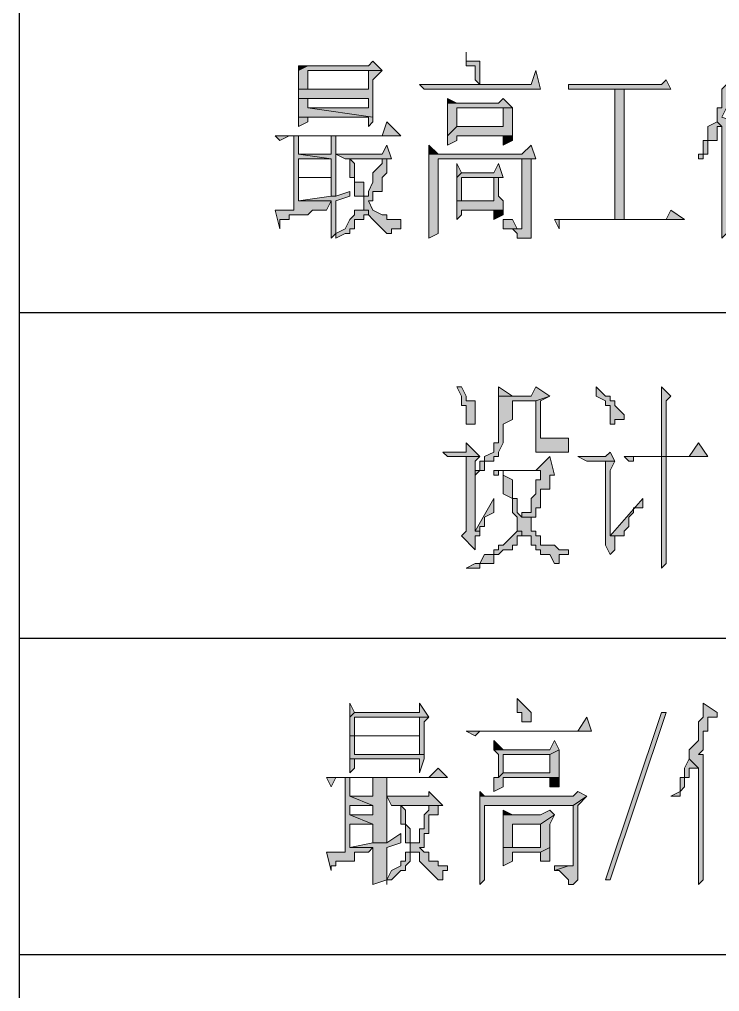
# Model space of a CAD drawing. Header units: millimetres. Extents: x 20 to 821, y 1 to 1134.
# Drawn here: x 557.64 to 584.73, y 1058.36 to 1095.98 of the extents above; entities that cross this region are included whole.
import ezdxf

# ---------------------------------------------------------------- set-up
doc = ezdxf.new("R2010")
doc.units = ezdxf.units.MM
doc.layers.add('1', color=7, linetype='Continuous')

msp = doc.modelspace()

# ---------------------------------------------------------------- hatches: boundary and pattern name
h = msp.add_hatch(color=0)
h.dxf.hatch_style = 2
h.paths.add_polyline_path([(574.92, 1094.721732), (574.92, 1094.181732), (575.28, 1094.181732), (575.28, 1093.641732), (575.46, 1093.461732), (575.46, 1094.361732), (575.28, 1094.361732), (574.92, 1094.361732)])
h = msp.add_hatch(color=0)
h.dxf.hatch_style = 2
h.paths.add_polyline_path([(571.32, 1094.361732), (571.14, 1094.181732), (568.8, 1094.181732), (568.44, 1094.001732), (568.44, 1093.281732), (568.8, 1093.281732), (568.8, 1094.001732), (571.14, 1094.001732), (571.68, 1094.001732)])
h = msp.add_hatch(color=0)
h.dxf.hatch_style = 2
h.paths.add_polyline_path([(568.44, 1094.181732), (568.44, 1094.001732), (568.8, 1094.181732)])
h = msp.add_hatch(color=0)
h.dxf.hatch_style = 2
h.paths.add_polyline_path([(571.68, 1094.001732), (571.14, 1094.001732), (571.14, 1093.281732), (568.44, 1093.281732), (568.44, 1092.921732), (571.14, 1092.921732), (571.14, 1092.561732), (568.8, 1092.561732), (571.32, 1092.201732), (571.32, 1093.641732)])
h = msp.add_hatch(color=0)
h.dxf.hatch_style = 2
h.paths.add_polyline_path([(577.62, 1094.001732), (577.44, 1093.461732), (573.12, 1093.461732), (573.3, 1093.281732), (577.8, 1093.281732)])
h = msp.add_hatch(color=0)
h.dxf.hatch_style = 2
h.paths.add_polyline_path([(585, 1094.361732), (585, 1093.461732), (584.82, 1093.281732), (584.82, 1092.561732), (584.64, 1092.561732), (584.64, 1092.021732), (584.82, 1091.841732), (584.82, 1087.881732), (584.82, 1087.701732), (584.82, 1087.521732), (585, 1087.701732), (585, 1091.841732), (585.36, 1092.021732), (584.82, 1092.201732), (585, 1092.561732), (585, 1092.921732), (585.36, 1093.281732), (585.36, 1093.641732), (585.54, 1094.001732), (585.54, 1094.181732)])
h = msp.add_hatch(color=0)
h.dxf.hatch_style = 2
h.paths.add_polyline_path([(582.66, 1093.641732), (582.48, 1093.461732), (578.88, 1093.461732), (578.88, 1093.281732), (582.84, 1093.281732)])
h = msp.add_hatch(color=0)
h.dxf.hatch_style = 2
h.paths.add_polyline_path([(580.68, 1088.241732), (581.04, 1088.241732), (581.04, 1093.281732), (580.68, 1093.281732)])
h = msp.add_hatch(color=0)
h.dxf.hatch_style = 2
h.paths.add_polyline_path([(568.44, 1092.921732), (568.44, 1092.201732), (571.14, 1092.201732), (571.14, 1091.841732), (571.32, 1092.021732), (571.32, 1092.201732), (568.8, 1092.561732), (568.8, 1092.921732), (571.14, 1092.921732)])
h = msp.add_hatch(color=0)
h.dxf.hatch_style = 2
h.paths.add_polyline_path([(574.2, 1092.921732), (574.2, 1092.741732), (574.56, 1092.741732)])
h = msp.add_hatch(color=0)
h.dxf.hatch_style = 2
h.paths.add_polyline_path([(576.36, 1092.921732), (576.18, 1092.741732), (574.2, 1092.741732), (574.2, 1092.561732), (574.2, 1091.481732), (574.56, 1091.841732), (574.56, 1092.561732), (576.36, 1092.561732), (576.72, 1092.561732)])
h = msp.add_hatch(color=0)
h.dxf.hatch_style = 2
h.paths.add_polyline_path([(576.72, 1092.561732), (576.36, 1092.561732), (576.36, 1091.841732), (574.56, 1091.841732), (574.2, 1091.481732), (574.2, 1091.121732), (574.56, 1091.301732), (574.56, 1091.481732), (576.36, 1091.481732), (576.72, 1091.481732), (576.72, 1091.841732)])
h = msp.add_hatch(color=0)
h.dxf.hatch_style = 2
h.paths.add_polyline_path([(568.44, 1092.201732), (568.44, 1091.841732), (568.8, 1092.021732), (568.8, 1092.201732), (571.14, 1092.201732)])
h = msp.add_hatch(color=0)
h.dxf.hatch_style = 2
h.paths.add_polyline_path([(571.86, 1092.021732), (571.68, 1091.481732), (567.54, 1091.481732), (567.72, 1091.301732), (568.08, 1091.481732), (572.4, 1091.481732)])
h = msp.add_hatch(color=0)
h.dxf.hatch_style = 2
h.paths.add_polyline_path([(584.64, 1092.021732), (584.28, 1091.841732), (584.28, 1091.301732), (584.1, 1091.301732), (584.1, 1090.761732), (583.92, 1090.761732), (583.92, 1090.581732), (584.1, 1090.581732), (584.1, 1090.761732), (584.28, 1090.761732), (584.28, 1091.301732), (584.64, 1091.301732), (584.64, 1091.841732), (584.82, 1091.841732)])
h = msp.add_hatch(color=0)
h.dxf.hatch_style = 2
h.paths.add_polyline_path([(568.44, 1091.481732), (568.26, 1091.481732), (568.26, 1088.601732), (567.54, 1088.601732), (567.72, 1087.881732), (567.72, 1088.241732), (568.08, 1088.241732), (568.08, 1088.421732), (568.26, 1088.421732), (568.8, 1088.421732), (568.98, 1088.601732), (569.16, 1088.601732), (569.52, 1088.601732), (569.7, 1088.961732), (568.44, 1088.961732), (568.44, 1089.861732), (569.7, 1089.861732), (568.44, 1089.861732), (568.44, 1090.581732), (569.7, 1090.581732), (568.44, 1090.761732)])
h = msp.add_hatch(color=0)
h.dxf.hatch_style = 2
h.paths.add_polyline_path([(569.88, 1091.481732), (569.7, 1091.481732), (569.7, 1090.761732), (568.44, 1090.761732), (569.7, 1090.581732), (569.7, 1089.861732), (568.44, 1089.861732), (569.7, 1089.861732), (569.7, 1089.141732), (569.88, 1089.141732)])
h = msp.add_hatch(color=0)
h.dxf.hatch_style = 2
h.paths.add_polyline_path([(576.72, 1091.481732), (576.36, 1091.481732), (576.36, 1091.121732), (576.72, 1091.301732)])
h = msp.add_hatch(color=0)
h.dxf.hatch_style = 2
h.paths.add_polyline_path([(571.86, 1091.121732), (571.68, 1090.761732), (569.88, 1090.761732), (570.24, 1090.581732), (572.04, 1090.581732)])
h = msp.add_hatch(color=0)
h.dxf.hatch_style = 2
h.paths.add_polyline_path([(573.48, 1091.121732), (573.48, 1090.761732), (573.84, 1090.761732)])
h = msp.add_hatch(color=0)
h.dxf.hatch_style = 2
h.paths.add_polyline_path([(577.44, 1091.121732), (577.08, 1090.761732), (573.48, 1090.761732), (573.48, 1090.581732), (573.48, 1087.521732), (573.84, 1087.701732), (573.84, 1090.581732), (577.08, 1090.581732), (577.62, 1090.581732)])
h = msp.add_hatch(color=0)
h.dxf.hatch_style = 2
h.paths.add_polyline_path([(570.42, 1090.581732), (570.42, 1089.861732), (570.6, 1089.861732), (570.6, 1089.141732), (570.96, 1089.141732), (571.14, 1089.141732), (570.96, 1089.141732), (570.96, 1089.681732), (570.6, 1089.681732), (570.6, 1090.401732), (570.42, 1090.581732), (571.68, 1090.581732)])
h = msp.add_hatch(color=0)
h.dxf.hatch_style = 2
h.paths.add_polyline_path([(572.04, 1090.581732), (570.42, 1090.581732), (571.68, 1090.581732), (571.68, 1090.401732), (571.32, 1090.041732), (571.32, 1089.681732), (571.14, 1089.321732), (571.14, 1089.141732), (570.96, 1089.141732), (570.96, 1088.601732), (570.6, 1088.601732), (571.14, 1088.601732), (571.14, 1088.421732), (571.32, 1088.241732), (571.68, 1087.881732), (571.86, 1087.701732), (572.04, 1087.701732), (572.04, 1087.881732), (572.4, 1087.881732), (572.4, 1088.241732), (571.86, 1088.241732), (571.86, 1088.421732), (571.68, 1088.421732), (571.32, 1088.601732), (571.14, 1088.961732), (571.32, 1088.961732), (571.32, 1089.141732), (571.32, 1089.321732), (571.68, 1089.321732), (571.68, 1089.861732), (571.86, 1090.041732), (571.86, 1090.581732)])
h = msp.add_hatch(color=0)
h.dxf.hatch_style = 2
h.paths.add_polyline_path([(574.56, 1090.401732), (574.56, 1089.861732), (574.74, 1090.041732)])
h = msp.add_hatch(color=0)
h.dxf.hatch_style = 2
h.paths.add_polyline_path([(576.18, 1090.401732), (576, 1090.041732), (574.74, 1090.041732), (574.56, 1089.861732), (574.56, 1088.961732), (574.74, 1088.961732), (574.74, 1089.861732), (576, 1089.861732), (576.36, 1089.861732)])
h = msp.add_hatch(color=0)
h.dxf.hatch_style = 2
h.paths.add_polyline_path([(577.62, 1090.581732), (577.08, 1090.581732), (577.08, 1088.241732), (577.08, 1087.881732), (576.36, 1087.881732), (576.72, 1087.881732), (576.9, 1087.701732), (576.9, 1087.521732), (577.08, 1087.521732), (577.44, 1087.521732), (577.44, 1087.701732), (577.44, 1090.581732)])
h = msp.add_hatch(color=0)
h.dxf.hatch_style = 2
h.paths.add_polyline_path([(576.36, 1089.861732), (576, 1089.861732), (576, 1088.961732), (574.56, 1088.961732), (574.56, 1088.601732), (574.56, 1088.241732), (574.74, 1088.421732), (574.74, 1088.601732), (576, 1088.601732), (576.36, 1088.601732), (576.36, 1088.961732), (576.18, 1089.141732), (576.18, 1089.861732)])
h = msp.add_hatch(color=0)
h.dxf.hatch_style = 2
h.paths.add_polyline_path([(570.42, 1089.321732), (569.88, 1089.141732), (569.7, 1089.141732), (568.44, 1088.961732), (569.7, 1088.961732), (569.7, 1087.521732), (569.88, 1087.701732), (569.88, 1088.961732), (570.42, 1089.141732)])
h = msp.add_hatch(color=0)
h.dxf.hatch_style = 2
h.paths.add_polyline_path([(570.6, 1088.601732), (570.6, 1088.421732), (570.42, 1088.241732), (570.24, 1087.881732), (569.88, 1087.701732), (569.88, 1087.521732), (570.24, 1087.701732), (570.42, 1087.701732), (570.42, 1087.881732), (570.6, 1087.881732), (570.6, 1088.241732), (570.96, 1088.241732), (570.96, 1088.421732), (571.14, 1088.421732), (571.14, 1088.601732)])
h = msp.add_hatch(color=0)
h.dxf.hatch_style = 2
h.paths.add_polyline_path([(576.36, 1088.601732), (576, 1088.601732), (576, 1088.241732), (576.36, 1088.421732)])
h = msp.add_hatch(color=0)
h.dxf.hatch_style = 2
h.paths.add_polyline_path([(582.84, 1088.601732), (582.66, 1088.241732), (578.34, 1088.241732), (578.52, 1087.881732), (578.52, 1088.241732), (578.88, 1088.241732), (583.38, 1088.241732)])
h = msp.add_hatch(color=0)
h.dxf.hatch_style = 2
h.paths.add_polyline_path([(576.36, 1088.241732), (576.36, 1087.881732), (577.08, 1087.881732), (576.9, 1087.881732), (576.72, 1088.241732)])
h = msp.add_hatch(color=0)
h.dxf.hatch_style = 2
h.paths.add_polyline_path([(574.74, 1081.761732), (574.56, 1081.761732), (574.74, 1081.401732), (574.74, 1081.041732), (574.92, 1081.041732), (574.92, 1080.321732), (575.28, 1080.321732), (575.28, 1081.221732), (574.92, 1081.221732), (574.92, 1081.401732)])
h = msp.add_hatch(color=0)
h.dxf.hatch_style = 2
h.paths.add_polyline_path([(577.62, 1081.761732), (577.44, 1081.401732), (576.18, 1081.401732), (576.18, 1081.221732), (576.18, 1079.601732), (576, 1079.601732), (576, 1079.241732), (575.64, 1079.061732), (575.64, 1078.881732), (575.46, 1078.881732), (575.46, 1078.521732), (575.28, 1078.521732), (575.28, 1078.341732), (575.46, 1078.521732), (575.64, 1078.521732), (575.64, 1078.881732), (576, 1078.881732), (576, 1079.061732), (576.18, 1079.061732), (576.18, 1079.241732), (576.36, 1079.601732), (576.36, 1080.321732), (576.72, 1080.501732), (576.72, 1081.221732), (577.62, 1081.221732), (578.16, 1081.401732)])
h = msp.add_hatch(color=0)
h.dxf.hatch_style = 2
h.paths.add_polyline_path([(576.18, 1081.761732), (576.18, 1081.401732), (576.72, 1081.401732)])
h = msp.add_hatch(color=0)
h.dxf.hatch_style = 2
h.paths.add_polyline_path([(579.96, 1081.761732), (579.96, 1081.401732), (580.32, 1081.221732), (580.32, 1081.041732), (580.5, 1081.041732), (580.5, 1080.321732), (580.68, 1080.321732), (580.68, 1080.501732), (581.04, 1080.501732), (581.04, 1080.681732), (580.68, 1081.041732), (580.68, 1081.221732), (580.5, 1081.221732), (580.5, 1081.401732), (580.32, 1081.401732)])
h = msp.add_hatch(color=0)
h.dxf.hatch_style = 2
h.paths.add_polyline_path([(582.48, 1081.761732), (582.48, 1079.061732), (582.66, 1079.061732), (582.66, 1081.221732), (582.84, 1081.401732)])
h = msp.add_hatch(color=0)
h.dxf.hatch_style = 2
h.paths.add_polyline_path([(578.16, 1081.401732), (577.62, 1081.221732), (577.62, 1079.241732), (577.8, 1079.241732), (578.88, 1079.241732), (578.88, 1079.601732), (578.88, 1079.781732), (578.16, 1079.781732), (577.8, 1079.781732), (577.8, 1079.961732), (577.8, 1081.221732)])
h = msp.add_hatch(color=0)
h.dxf.hatch_style = 2
h.paths.add_polyline_path([(578.52, 1079.781732), (578.16, 1079.781732), (578.88, 1079.781732)])
h = msp.add_hatch(color=0)
h.dxf.hatch_style = 2
h.paths.add_polyline_path([(574.92, 1079.601732), (574.92, 1079.241732), (574.02, 1079.241732), (574.2, 1079.061732), (575.46, 1079.061732)])
h = msp.add_hatch(color=0)
h.dxf.hatch_style = 2
h.paths.add_polyline_path([(583.92, 1079.601732), (583.56, 1079.061732), (581.04, 1079.061732), (581.22, 1078.881732), (581.4, 1078.881732), (581.4, 1079.061732), (584.28, 1079.061732)])
h = msp.add_hatch(color=0)
h.dxf.hatch_style = 2
h.paths.add_polyline_path([(575.46, 1079.061732), (574.92, 1079.061732), (574.92, 1076.181732), (574.74, 1076.001732), (575.28, 1075.461732), (575.28, 1076.001732), (575.46, 1076.001732), (575.46, 1076.181732), (575.28, 1076.181732), (575.28, 1078.881732)])
h = msp.add_hatch(color=0)
h.dxf.hatch_style = 2
h.paths.add_polyline_path([(578.16, 1079.061732), (577.62, 1078.521732), (576, 1078.521732), (577.8, 1078.521732), (577.8, 1078.161732), (577.62, 1078.161732), (577.62, 1077.621732), (577.44, 1077.441732), (577.44, 1076.901732), (577.08, 1076.901732), (577.08, 1076.721732), (577.44, 1076.721732), (577.62, 1076.721732), (577.62, 1076.901732), (577.62, 1077.081732), (577.8, 1077.081732), (577.8, 1077.801732), (578.16, 1077.801732), (578.16, 1078.341732), (578.34, 1078.341732)])
h = msp.add_hatch(color=0)
h.dxf.hatch_style = 2
h.paths.add_polyline_path([(580.5, 1079.241732), (580.32, 1079.061732), (579.24, 1079.061732), (579.6, 1078.881732), (580.68, 1078.881732)])
h = msp.add_hatch(color=0)
h.dxf.hatch_style = 2
h.paths.add_polyline_path([(582.66, 1079.061732), (582.48, 1079.061732), (582.48, 1076.181732), (582.48, 1074.741732), (582.66, 1074.921732)])
h = msp.add_hatch(color=0)
h.dxf.hatch_style = 2
h.paths.add_polyline_path([(580.68, 1078.881732), (580.32, 1078.881732), (580.32, 1076.181732), (580.32, 1075.641732), (580.5, 1075.281732), (580.68, 1075.461732), (580.68, 1076.001732), (581.04, 1076.001732), (580.5, 1076.001732), (580.5, 1078.521732)])
h = msp.add_hatch(color=0)
h.dxf.hatch_style = 2
h.paths.add_polyline_path([(576, 1078.521732), (576, 1078.341732), (576.18, 1078.341732), (576.18, 1078.521732), (576.36, 1078.521732), (577.8, 1078.521732)])
h = msp.add_hatch(color=0)
h.dxf.hatch_style = 2
h.paths.add_polyline_path([(576.36, 1078.521732), (576.36, 1077.621732), (576.72, 1077.441732), (576.72, 1076.901732), (576.9, 1076.721732), (576.9, 1076.181732), (577.08, 1076.181732), (577.08, 1076.001732), (577.44, 1076.001732), (577.44, 1075.641732), (577.62, 1075.641732), (577.62, 1075.461732), (577.8, 1075.461732), (577.8, 1075.281732), (578.16, 1075.281732), (578.34, 1074.921732), (578.52, 1074.921732), (578.52, 1075.281732), (578.88, 1075.281732), (578.88, 1075.461732), (578.52, 1075.461732), (578.34, 1075.641732), (577.8, 1075.641732), (577.8, 1076.001732), (577.62, 1076.001732), (577.62, 1076.181732), (577.44, 1076.181732), (577.44, 1076.361732), (577.44, 1076.721732), (577.08, 1076.721732), (576.9, 1076.901732), (576.9, 1077.441732), (576.72, 1077.441732), (576.72, 1078.161732), (576.36, 1078.341732)])
h = msp.add_hatch(color=0)
h.dxf.hatch_style = 2
h.paths.add_polyline_path([(576, 1077.441732), (575.28, 1076.181732), (575.46, 1076.181732), (575.46, 1076.361732), (575.64, 1076.361732), (575.64, 1076.721732), (576, 1076.901732)])
h = msp.add_hatch(color=0)
h.dxf.hatch_style = 2
h.paths.add_polyline_path([(581.76, 1077.441732), (580.5, 1076.001732), (581.04, 1076.001732), (581.04, 1076.181732), (581.22, 1076.361732), (581.22, 1076.721732), (581.4, 1076.901732), (581.4, 1077.081732), (581.76, 1077.081732)])
h = msp.add_hatch(color=0)
h.dxf.hatch_style = 2
h.paths.add_polyline_path([(576.9, 1076.181732), (576.72, 1076.001732), (576.36, 1075.641732), (576.18, 1075.641732), (576.18, 1075.461732), (576, 1075.461732), (576, 1075.281732), (575.64, 1075.281732), (575.46, 1074.921732), (575.28, 1074.921732), (574.92, 1074.741732), (575.46, 1074.741732), (575.46, 1074.921732), (576, 1074.921732), (576, 1075.281732), (576.18, 1075.281732), (576.36, 1075.461732), (576.72, 1075.461732), (576.72, 1075.641732), (576.9, 1075.641732), (576.9, 1076.001732), (577.08, 1076.001732), (577.08, 1076.181732)])
h = msp.add_hatch(color=0)
h.dxf.hatch_style = 2
h.paths.add_polyline_path([(576.9, 1069.701732), (576.9, 1069.161732), (577.08, 1069.161732), (577.08, 1068.801732), (577.44, 1068.801732), (577.44, 1069.161732), (577.08, 1069.521732)])
h = msp.add_hatch(color=0)
h.dxf.hatch_style = 2
h.paths.add_polyline_path([(570.42, 1069.521732), (570.42, 1068.981732), (570.6, 1069.161732)])
h = msp.add_hatch(color=0)
h.dxf.hatch_style = 2
h.paths.add_polyline_path([(573.12, 1069.521732), (573.12, 1069.161732), (570.6, 1069.161732), (570.42, 1068.981732), (570.42, 1068.261732), (570.6, 1068.261732), (570.6, 1068.981732), (573.12, 1068.981732), (573.48, 1068.981732)])
h = msp.add_hatch(color=0)
h.dxf.hatch_style = 2
h.paths.add_polyline_path([(580.5, 1062.681732), (580.32, 1062.681732), (582.48, 1069.161732), (582.66, 1069.161732)])
h = msp.add_hatch(color=0)
h.dxf.hatch_style = 2
h.paths.add_polyline_path([(584.1, 1069.521732), (584.1, 1068.981732), (583.92, 1068.801732), (583.92, 1068.081732), (583.56, 1067.721732), (583.56, 1067.361732), (583.92, 1067.001732), (583.92, 1062.681732), (583.92, 1062.501732), (584.1, 1062.681732), (584.1, 1067.541732), (583.92, 1067.541732), (584.1, 1067.721732), (584.1, 1068.441732), (584.28, 1068.441732), (584.28, 1068.981732), (584.64, 1068.981732), (584.64, 1069.161732)])
h = msp.add_hatch(color=0)
h.dxf.hatch_style = 2
h.paths.add_polyline_path([(573.48, 1068.981732), (573.12, 1068.981732), (573.12, 1068.261732), (570.42, 1068.261732), (573.12, 1068.261732), (573.12, 1067.541732), (570.6, 1067.541732), (573.3, 1067.541732), (573.3, 1067.721732), (573.3, 1068.801732)])
h = msp.add_hatch(color=0)
h.dxf.hatch_style = 2
h.paths.add_polyline_path([(579.6, 1068.981732), (579.24, 1068.441732), (574.92, 1068.441732), (575.28, 1068.261732), (575.46, 1068.441732), (579.78, 1068.441732)])
h = msp.add_hatch(color=0)
h.dxf.hatch_style = 2
h.paths.add_polyline_path([(570.42, 1068.261732), (570.42, 1067.361732), (573.12, 1067.361732), (573.12, 1066.821732), (573.3, 1067.361732), (573.3, 1067.541732), (570.6, 1067.541732), (570.6, 1068.261732), (573.12, 1068.261732)])
h = msp.add_hatch(color=0)
h.dxf.hatch_style = 2
h.paths.add_polyline_path([(576, 1068.081732), (576, 1067.721732), (576.36, 1067.721732)])
h = msp.add_hatch(color=0)
h.dxf.hatch_style = 2
h.paths.add_polyline_path([(578.34, 1068.081732), (578.16, 1067.721732), (576, 1067.721732), (576.18, 1067.541732), (576.18, 1066.641732), (576.36, 1066.821732), (576.36, 1067.541732), (578.16, 1067.541732), (578.52, 1067.721732)])
h = msp.add_hatch(color=0)
h.dxf.hatch_style = 2
h.paths.add_polyline_path([(578.52, 1067.721732), (578.16, 1067.541732), (578.16, 1066.821732), (576.36, 1066.821732), (576.18, 1066.641732), (576, 1066.641732), (576, 1066.281732), (576, 1066.101732), (576.36, 1066.281732), (576.36, 1066.641732), (578.16, 1066.641732), (578.52, 1066.641732), (578.52, 1066.821732)])
h = msp.add_hatch(color=0)
h.dxf.hatch_style = 2
h.paths.add_polyline_path([(570.42, 1067.361732), (570.42, 1066.821732), (570.6, 1067.001732), (570.6, 1067.361732), (573.12, 1067.361732)])
h = msp.add_hatch(color=0)
h.dxf.hatch_style = 2
h.paths.add_polyline_path([(583.56, 1067.361732), (583.38, 1067.001732), (583.38, 1066.641732), (583.2, 1066.641732), (583.2, 1066.101732), (582.84, 1065.921732), (583.2, 1065.921732), (583.2, 1066.101732), (583.38, 1066.281732), (583.38, 1066.641732), (583.56, 1066.641732), (583.56, 1067.001732), (583.92, 1067.001732)])
h = msp.add_hatch(color=0)
h.dxf.hatch_style = 2
h.paths.add_polyline_path([(573.84, 1067.001732), (573.48, 1066.641732), (569.52, 1066.641732), (569.7, 1066.281732), (569.88, 1066.641732), (574.2, 1066.641732)])
h = msp.add_hatch(color=0)
h.dxf.hatch_style = 2
h.paths.add_polyline_path([(570.42, 1066.641732), (570.24, 1066.641732), (570.24, 1063.941732), (570.24, 1063.761732), (569.88, 1063.761732), (569.52, 1063.761732), (569.7, 1063.041732), (569.7, 1063.221732), (569.88, 1063.221732), (569.88, 1063.401732), (570.24, 1063.401732), (570.6, 1063.401732), (570.6, 1063.761732), (571.14, 1063.761732), (571.32, 1063.941732), (570.42, 1063.941732), (570.42, 1064.841732), (571.32, 1064.841732), (570.42, 1065.201732), (570.42, 1065.561732), (571.32, 1065.561732), (570.42, 1065.921732)])
h = msp.add_hatch(color=0)
h.dxf.hatch_style = 2
h.paths.add_polyline_path([(571.86, 1066.641732), (571.32, 1066.641732), (571.32, 1065.921732), (570.42, 1065.921732), (571.32, 1065.561732), (571.32, 1065.201732), (570.42, 1065.201732), (571.32, 1064.841732), (571.32, 1064.121732), (571.86, 1064.121732)])
h = msp.add_hatch(color=0)
h.dxf.hatch_style = 2
h.paths.add_polyline_path([(578.52, 1066.641732), (578.16, 1066.641732), (578.16, 1066.281732), (578.52, 1066.281732)])
h = msp.add_hatch(color=0)
h.dxf.hatch_style = 2
h.paths.add_polyline_path([(573.48, 1066.101732), (573.48, 1065.921732), (571.86, 1065.921732), (572.04, 1065.561732), (574.02, 1065.561732)])
h = msp.add_hatch(color=0)
h.dxf.hatch_style = 2
h.paths.add_polyline_path([(575.46, 1066.101732), (575.46, 1065.921732), (575.64, 1065.921732)])
h = msp.add_hatch(color=0)
h.dxf.hatch_style = 2
h.paths.add_polyline_path([(579.24, 1066.101732), (579.06, 1065.921732), (575.46, 1065.921732), (575.46, 1065.561732), (575.46, 1062.501732), (575.64, 1062.681732), (575.64, 1065.561732), (579.06, 1065.561732), (579.6, 1065.921732)])
h = msp.add_hatch(color=0)
h.dxf.hatch_style = 2
h.paths.add_polyline_path([(579.6, 1065.921732), (579.06, 1065.561732), (579.06, 1063.221732), (578.88, 1063.221732), (578.34, 1063.041732), (578.52, 1063.041732), (578.88, 1062.681732), (578.88, 1062.501732), (579.06, 1062.501732), (579.24, 1062.681732), (579.24, 1065.561732)])
h = msp.add_hatch(color=0)
h.dxf.hatch_style = 2
h.paths.add_polyline_path([(572.4, 1065.561732), (572.4, 1064.841732), (572.58, 1064.841732), (572.58, 1064.121732), (572.76, 1064.121732), (573.12, 1064.121732), (572.76, 1064.121732), (572.76, 1064.661732), (572.58, 1064.841732), (572.58, 1065.381732), (572.4, 1065.561732), (573.48, 1065.561732)])
h = msp.add_hatch(color=0)
h.dxf.hatch_style = 2
h.paths.add_polyline_path([(574.02, 1065.561732), (572.4, 1065.561732), (573.48, 1065.561732), (573.48, 1065.381732), (573.3, 1065.201732), (573.3, 1064.661732), (573.12, 1064.661732), (573.12, 1064.121732), (572.76, 1064.121732), (572.76, 1063.761732), (572.58, 1063.761732), (573.12, 1063.761732), (573.12, 1063.401732), (573.3, 1063.221732), (573.48, 1063.041732), (573.84, 1062.681732), (574.02, 1062.681732), (574.02, 1063.041732), (574.2, 1063.041732), (574.2, 1063.221732), (573.84, 1063.221732), (573.84, 1063.401732), (573.48, 1063.401732), (573.48, 1063.761732), (573.3, 1063.761732), (573.12, 1063.941732), (573.3, 1063.941732), (573.3, 1064.121732), (573.3, 1064.481732), (573.48, 1064.481732), (573.48, 1065.201732), (573.84, 1065.201732), (573.84, 1065.561732)])
h = msp.add_hatch(color=0)
h.dxf.hatch_style = 2
h.paths.add_polyline_path([(576.36, 1065.381732), (576.36, 1065.201732), (576.72, 1065.201732)])
h = msp.add_hatch(color=0)
h.dxf.hatch_style = 2
h.paths.add_polyline_path([(578.16, 1065.381732), (577.8, 1065.201732), (576.36, 1065.201732), (576.36, 1064.841732), (576.36, 1063.941732), (576.72, 1063.941732), (576.72, 1064.841732), (577.8, 1064.841732), (578.34, 1065.201732)])
h = msp.add_hatch(color=0)
h.dxf.hatch_style = 2
h.paths.add_polyline_path([(578.34, 1065.201732), (577.8, 1064.841732), (577.8, 1063.941732), (576.72, 1063.941732), (576.36, 1063.941732), (576.36, 1063.761732), (576.36, 1063.221732), (576.72, 1063.401732), (576.72, 1063.761732), (577.8, 1063.761732), (578.16, 1063.941732), (578.16, 1064.841732)])
h = msp.add_hatch(color=0)
h.dxf.hatch_style = 2
h.paths.add_polyline_path([(572.4, 1064.481732), (571.86, 1064.121732), (571.32, 1064.121732), (570.42, 1063.941732), (571.32, 1063.941732), (571.32, 1062.501732), (571.86, 1062.681732), (571.86, 1063.941732), (572.4, 1064.121732)])
h = msp.add_hatch(color=0)
h.dxf.hatch_style = 2
h.paths.add_polyline_path([(578.16, 1063.941732), (577.8, 1063.761732), (577.8, 1063.401732), (578.16, 1063.401732)])
h = msp.add_hatch(color=0)
h.dxf.hatch_style = 2
h.paths.add_polyline_path([(572.58, 1063.761732), (572.58, 1063.401732), (572.4, 1063.401732), (572.4, 1063.221732), (572.04, 1063.041732), (571.86, 1062.681732), (571.86, 1062.501732), (571.86, 1062.681732), (572.04, 1062.681732), (572.4, 1063.041732), (572.58, 1063.041732), (572.58, 1063.221732), (572.76, 1063.401732), (572.76, 1063.761732), (573.12, 1063.761732)])
h = msp.add_hatch(color=0)
h.dxf.hatch_style = 2
h.paths.add_polyline_path([(578.34, 1063.221732), (578.34, 1063.041732), (578.88, 1063.221732)])

# ---------------------------------------------------------------- linework, layer by layer
at = {"layer": '1', "color": 0, "lineweight": 25}
for points in [[(557.64, 0.501732), (557.64, 1133.601732)], [(557.64, 1084.641732), (821.16, 1084.641732)], [(557.64, 1072.041732), (821.16, 1072.041732)], [(557.64, 1059.801732), (821.16, 1059.801732)], [(557.64, 1059.801732), (774.72, 1059.801732)]]:
    msp.add_lwpolyline(points, dxfattribs=at)
at = {"layer": '1', "color": 0, "lineweight": 5}
for points in [[(574.92, 1094.721732), (574.92, 1094.181732), (575.28, 1094.181732), (575.28, 1093.641732), (575.46, 1093.461732), (575.46, 1094.361732), (575.28, 1094.361732), (574.92, 1094.361732), (574.92, 1094.721732)], [(571.32, 1094.361732), (571.14, 1094.181732), (568.8, 1094.181732), (568.44, 1094.001732), (568.44, 1093.281732), (568.8, 1093.281732), (568.8, 1094.001732), (571.14, 1094.001732), (571.68, 1094.001732), (571.32, 1094.361732)], [(568.44, 1094.181732), (568.44, 1094.001732), (568.8, 1094.181732), (568.44, 1094.181732)], [(571.68, 1094.001732), (571.14, 1094.001732), (571.14, 1093.281732), (568.44, 1093.281732), (568.44, 1092.921732), (571.14, 1092.921732), (571.14, 1092.561732), (568.8, 1092.561732), (571.32, 1092.201732), (571.32, 1093.641732), (571.68, 1094.001732)], [(577.62, 1094.001732), (577.44, 1093.461732), (573.12, 1093.461732), (573.3, 1093.281732), (577.8, 1093.281732), (577.62, 1094.001732)], [(585, 1094.361732), (585, 1093.461732), (584.82, 1093.281732), (584.82, 1092.561732), (584.64, 1092.561732), (584.64, 1092.021732), (584.82, 1091.841732), (584.82, 1087.881732), (584.82, 1087.701732), (584.82, 1087.521732), (585, 1087.701732), (585, 1091.841732), (585.36, 1092.021732), (584.82, 1092.201732), (585, 1092.561732), (585, 1092.921732), (585.36, 1093.281732), (585.36, 1093.641732), (585.54, 1094.001732), (585.54, 1094.181732), (585, 1094.361732)], [(582.66, 1093.641732), (582.48, 1093.461732), (578.88, 1093.461732), (578.88, 1093.281732), (582.84, 1093.281732), (582.66, 1093.641732)], [(580.68, 1088.241732), (581.04, 1088.241732), (581.04, 1093.281732), (580.68, 1093.281732), (580.68, 1088.241732)], [(568.44, 1092.921732), (568.44, 1092.201732), (571.14, 1092.201732), (571.14, 1091.841732), (571.32, 1092.021732), (571.32, 1092.201732), (568.8, 1092.561732), (568.8, 1092.921732), (571.14, 1092.921732), (568.44, 1092.921732)], [(574.2, 1092.921732), (574.2, 1092.741732), (574.56, 1092.741732), (574.2, 1092.921732)], [(576.36, 1092.921732), (576.18, 1092.741732), (574.2, 1092.741732), (574.2, 1092.561732), (574.2, 1091.481732), (574.56, 1091.841732), (574.56, 1092.561732), (576.36, 1092.561732), (576.72, 1092.561732), (576.36, 1092.921732)], [(576.72, 1092.561732), (576.36, 1092.561732), (576.36, 1091.841732), (574.56, 1091.841732), (574.2, 1091.481732), (574.2, 1091.121732), (574.56, 1091.301732), (574.56, 1091.481732), (576.36, 1091.481732), (576.72, 1091.481732), (576.72, 1091.841732), (576.72, 1092.561732)], [(568.44, 1092.201732), (568.44, 1091.841732), (568.8, 1092.021732), (568.8, 1092.201732), (571.14, 1092.201732), (568.44, 1092.201732)], [(571.86, 1092.021732), (571.68, 1091.481732), (567.54, 1091.481732), (567.72, 1091.301732), (568.08, 1091.481732), (572.4, 1091.481732), (571.86, 1092.021732)], [(584.64, 1092.021732), (584.28, 1091.841732), (584.28, 1091.301732), (584.1, 1091.301732), (584.1, 1090.761732), (583.92, 1090.761732), (583.92, 1090.581732), (584.1, 1090.581732), (584.1, 1090.761732), (584.28, 1090.761732), (584.28, 1091.301732), (584.64, 1091.301732), (584.64, 1091.841732), (584.82, 1091.841732), (584.64, 1092.021732)], [(568.44, 1091.481732), (568.26, 1091.481732), (568.26, 1088.601732), (567.54, 1088.601732), (567.72, 1087.881732), (567.72, 1088.241732), (568.08, 1088.241732), (568.08, 1088.421732), (568.26, 1088.421732), (568.8, 1088.421732), (568.98, 1088.601732), (569.16, 1088.601732), (569.16, 1088.601732), (569.52, 1088.601732), (569.7, 1088.961732), (568.44, 1088.961732), (568.44, 1089.861732), (569.7, 1089.861732), (568.44, 1089.861732), (568.44, 1090.581732), (569.7, 1090.581732), (568.44, 1090.761732), (568.44, 1091.481732)], [(569.88, 1091.481732), (569.7, 1091.481732), (569.7, 1090.761732), (568.44, 1090.761732), (569.7, 1090.581732), (569.7, 1089.861732), (568.44, 1089.861732), (569.7, 1089.861732), (569.7, 1089.141732), (569.88, 1089.141732), (569.88, 1091.481732)], [(576.72, 1091.481732), (576.36, 1091.481732), (576.36, 1091.121732), (576.72, 1091.301732), (576.72, 1091.481732)], [(571.86, 1091.121732), (571.68, 1090.761732), (569.88, 1090.761732), (570.24, 1090.581732), (572.04, 1090.581732), (571.86, 1091.121732)], [(573.48, 1091.121732), (573.48, 1090.761732), (573.84, 1090.761732), (573.48, 1091.121732)], [(577.44, 1091.121732), (577.08, 1090.761732), (573.48, 1090.761732), (573.48, 1090.581732), (573.48, 1087.521732), (573.84, 1087.701732), (573.84, 1090.581732), (577.08, 1090.581732), (577.62, 1090.581732), (577.44, 1091.121732)], [(570.42, 1090.581732), (570.42, 1089.861732), (570.6, 1089.861732), (570.6, 1089.141732), (570.96, 1089.141732), (571.14, 1089.141732), (570.96, 1089.141732), (570.96, 1089.681732), (570.6, 1089.681732), (570.6, 1090.401732), (570.42, 1090.581732), (571.68, 1090.581732), (570.42, 1090.581732)], [(572.04, 1090.581732), (570.42, 1090.581732), (571.68, 1090.581732), (571.68, 1090.401732), (571.32, 1090.041732), (571.32, 1089.681732), (571.14, 1089.321732), (571.14, 1089.141732), (570.96, 1089.141732), (570.96, 1088.601732), (570.6, 1088.601732), (571.14, 1088.601732), (571.14, 1088.421732), (571.32, 1088.241732), (571.68, 1087.881732), (571.68, 1087.881732), (571.86, 1087.701732), (572.04, 1087.701732), (572.04, 1087.881732), (572.4, 1087.881732), (572.4, 1088.241732), (571.86, 1088.241732), (571.86, 1088.421732), (571.68, 1088.421732), (571.32, 1088.601732), (571.14, 1088.961732), (571.32, 1088.961732), (571.32, 1089.141732), (571.32, 1089.321732), (571.68, 1089.321732), (571.68, 1089.861732), (571.86, 1090.041732), (571.86, 1090.581732), (572.04, 1090.581732)], [(574.56, 1090.401732), (574.56, 1089.861732), (574.74, 1090.041732), (574.56, 1090.401732)], [(576.18, 1090.401732), (576, 1090.041732), (574.74, 1090.041732), (574.56, 1089.861732), (574.56, 1088.961732), (574.74, 1088.961732), (574.74, 1089.861732), (576, 1089.861732), (576.36, 1089.861732), (576.18, 1090.401732)], [(577.62, 1090.581732), (577.08, 1090.581732), (577.08, 1088.241732), (577.08, 1087.881732), (576.36, 1087.881732), (576.72, 1087.881732), (576.9, 1087.701732), (576.9, 1087.521732), (577.08, 1087.521732), (577.44, 1087.521732), (577.44, 1087.701732), (577.44, 1090.581732), (577.62, 1090.581732)], [(576.36, 1089.861732), (576, 1089.861732), (576, 1088.961732), (574.56, 1088.961732), (574.56, 1088.601732), (574.56, 1088.241732), (574.74, 1088.421732), (574.74, 1088.601732), (576, 1088.601732), (576.36, 1088.601732), (576.36, 1088.961732), (576.18, 1089.141732), (576.18, 1089.861732), (576.36, 1089.861732)], [(570.42, 1089.321732), (569.88, 1089.141732), (569.7, 1089.141732), (568.44, 1088.961732), (569.7, 1088.961732), (569.7, 1087.521732), (569.88, 1087.701732), (569.88, 1088.961732), (570.42, 1089.141732), (570.42, 1089.321732)], [(570.6, 1088.601732), (570.6, 1088.421732), (570.42, 1088.241732), (570.24, 1087.881732), (569.88, 1087.701732), (569.88, 1087.521732), (570.24, 1087.701732), (570.42, 1087.701732), (570.42, 1087.881732), (570.6, 1087.881732), (570.6, 1088.241732), (570.96, 1088.241732), (570.96, 1088.421732), (571.14, 1088.421732), (571.14, 1088.601732), (570.6, 1088.601732)], [(576.36, 1088.601732), (576, 1088.601732), (576, 1088.241732), (576.36, 1088.421732), (576.36, 1088.601732)], [(582.84, 1088.601732), (582.66, 1088.241732), (578.34, 1088.241732), (578.52, 1087.881732), (578.52, 1088.241732), (578.88, 1088.241732), (583.38, 1088.241732), (582.84, 1088.601732)], [(576.36, 1088.241732), (576.36, 1087.881732), (577.08, 1087.881732), (576.9, 1087.881732), (576.72, 1088.241732), (576.36, 1088.241732)], [(574.74, 1081.761732), (574.56, 1081.761732), (574.74, 1081.401732), (574.74, 1081.041732), (574.92, 1081.041732), (574.92, 1080.321732), (575.28, 1080.321732), (575.28, 1081.221732), (574.92, 1081.221732), (574.92, 1081.401732), (574.74, 1081.761732)], [(577.62, 1081.761732), (577.44, 1081.401732), (576.18, 1081.401732), (576.18, 1081.221732), (576.18, 1079.601732), (576, 1079.601732), (576, 1079.241732), (575.64, 1079.061732), (575.64, 1078.881732), (575.46, 1078.881732), (575.46, 1078.521732), (575.28, 1078.521732), (575.28, 1078.341732), (575.46, 1078.521732), (575.64, 1078.521732), (575.64, 1078.881732), (576, 1078.881732), (576, 1079.061732), (576.18, 1079.061732), (576.18, 1079.241732), (576.36, 1079.601732), (576.36, 1080.321732), (576.72, 1080.501732), (576.72, 1081.221732), (577.62, 1081.221732), (578.16, 1081.401732), (577.62, 1081.761732)], [(576.18, 1081.761732), (576.18, 1081.401732), (576.72, 1081.401732), (576.18, 1081.761732)], [(579.96, 1081.761732), (579.96, 1081.401732), (580.32, 1081.221732), (580.32, 1081.041732), (580.5, 1081.041732), (580.5, 1080.321732), (580.68, 1080.321732), (580.68, 1080.501732), (581.04, 1080.501732), (581.04, 1080.681732), (580.68, 1081.041732), (580.68, 1081.221732), (580.5, 1081.221732), (580.5, 1081.401732), (580.32, 1081.401732), (580.32, 1081.401732), (579.96, 1081.761732)], [(582.48, 1081.761732), (582.48, 1079.061732), (582.66, 1079.061732), (582.66, 1081.221732), (582.84, 1081.401732), (582.48, 1081.761732)], [(578.16, 1081.401732), (577.62, 1081.221732), (577.62, 1079.241732), (577.8, 1079.241732), (578.88, 1079.241732), (578.88, 1079.601732), (578.88, 1079.781732), (578.16, 1079.781732), (577.8, 1079.781732), (577.8, 1079.961732), (577.8, 1081.221732), (578.16, 1081.401732)], [(578.52, 1079.781732), (578.16, 1079.781732), (578.88, 1079.781732), (578.52, 1079.781732)], [(574.92, 1079.601732), (574.92, 1079.241732), (574.02, 1079.241732), (574.2, 1079.061732), (575.46, 1079.061732), (574.92, 1079.601732)], [(583.92, 1079.601732), (583.56, 1079.061732), (581.04, 1079.061732), (581.22, 1078.881732), (581.4, 1078.881732), (581.4, 1079.061732), (584.28, 1079.061732), (583.92, 1079.601732)], [(575.46, 1079.061732), (574.92, 1079.061732), (574.92, 1076.181732), (574.74, 1076.001732), (575.28, 1075.461732), (575.28, 1076.001732), (575.46, 1076.001732), (575.46, 1076.181732), (575.28, 1076.181732), (575.28, 1078.881732), (575.46, 1079.061732)], [(578.16, 1079.061732), (577.62, 1078.521732), (576, 1078.521732), (577.8, 1078.521732), (577.8, 1078.161732), (577.62, 1078.161732), (577.62, 1077.621732), (577.44, 1077.441732), (577.44, 1076.901732), (577.08, 1076.901732), (577.08, 1076.721732), (577.44, 1076.721732), (577.62, 1076.721732), (577.62, 1076.901732), (577.62, 1077.081732), (577.8, 1077.081732), (577.8, 1077.801732), (578.16, 1077.801732), (578.16, 1078.341732), (578.34, 1078.341732), (578.16, 1079.061732)], [(580.5, 1079.241732), (580.32, 1079.061732), (579.24, 1079.061732), (579.6, 1078.881732), (580.68, 1078.881732), (580.5, 1079.241732)], [(582.66, 1079.061732), (582.48, 1079.061732), (582.48, 1076.181732), (582.48, 1074.741732), (582.66, 1074.921732), (582.66, 1079.061732)], [(580.68, 1078.881732), (580.32, 1078.881732), (580.32, 1076.181732), (580.32, 1075.641732), (580.5, 1075.281732), (580.68, 1075.461732), (580.68, 1076.001732), (581.04, 1076.001732), (580.5, 1076.001732), (580.5, 1078.521732), (580.68, 1078.881732)], [(576, 1078.521732), (576, 1078.341732), (576.18, 1078.341732), (576.18, 1078.521732), (576.36, 1078.521732), (577.8, 1078.521732), (576, 1078.521732)], [(576.36, 1078.521732), (576.36, 1077.621732), (576.72, 1077.441732), (576.72, 1076.901732), (576.9, 1076.721732), (576.9, 1076.181732), (577.08, 1076.181732), (577.08, 1076.001732), (577.44, 1076.001732), (577.44, 1075.641732), (577.62, 1075.641732), (577.62, 1075.461732), (577.8, 1075.461732), (577.8, 1075.281732), (578.16, 1075.281732), (578.34, 1074.921732), (578.52, 1074.921732), (578.52, 1075.281732), (578.88, 1075.281732), (578.88, 1075.461732), (578.52, 1075.461732), (578.34, 1075.641732), (577.8, 1075.641732), (577.8, 1076.001732), (577.62, 1076.001732), (577.62, 1076.181732), (577.44, 1076.181732), (577.44, 1076.361732), (577.44, 1076.721732), (577.08, 1076.721732), (576.9, 1076.901732), (576.9, 1077.441732), (576.72, 1077.441732), (576.72, 1078.161732), (576.36, 1078.341732), (576.36, 1078.521732)], [(576, 1077.441732), (575.28, 1076.181732), (575.46, 1076.181732), (575.46, 1076.361732), (575.64, 1076.361732), (575.64, 1076.721732), (576, 1076.901732), (576, 1077.441732)], [(581.76, 1077.441732), (580.5, 1076.001732), (581.04, 1076.001732), (581.04, 1076.181732), (581.22, 1076.361732), (581.22, 1076.721732), (581.4, 1076.901732), (581.4, 1077.081732), (581.76, 1077.081732), (581.76, 1077.441732)], [(576.9, 1076.181732), (576.72, 1076.001732), (576.36, 1075.641732), (576.18, 1075.641732), (576.18, 1075.461732), (576, 1075.461732), (576, 1075.281732), (575.64, 1075.281732), (575.46, 1074.921732), (575.28, 1074.921732), (574.92, 1074.741732), (575.46, 1074.741732), (575.46, 1074.921732), (576, 1074.921732), (576, 1075.281732), (576.18, 1075.281732), (576.36, 1075.461732), (576.72, 1075.461732), (576.72, 1075.641732), (576.9, 1075.641732), (576.9, 1076.001732), (577.08, 1076.001732), (577.08, 1076.181732), (576.9, 1076.181732)], [(576.9, 1069.701732), (576.9, 1069.161732), (577.08, 1069.161732), (577.08, 1068.801732), (577.44, 1068.801732), (577.44, 1069.161732), (577.08, 1069.521732), (576.9, 1069.701732)], [(570.42, 1069.521732), (570.42, 1068.981732), (570.6, 1069.161732), (570.42, 1069.521732)], [(573.12, 1069.521732), (573.12, 1069.161732), (570.6, 1069.161732), (570.42, 1068.981732), (570.42, 1068.261732), (570.6, 1068.261732), (570.6, 1068.981732), (573.12, 1068.981732), (573.48, 1068.981732), (573.12, 1069.521732)], [(580.5, 1062.681732), (580.32, 1062.681732), (582.48, 1069.161732), (582.66, 1069.161732), (580.5, 1062.681732)], [(584.1, 1069.521732), (584.1, 1068.981732), (583.92, 1068.801732), (583.92, 1068.081732), (583.56, 1067.721732), (583.56, 1067.361732), (583.92, 1067.001732), (583.92, 1062.681732), (583.92, 1062.501732), (584.1, 1062.681732), (584.1, 1067.541732), (583.92, 1067.541732), (584.1, 1067.721732), (584.1, 1068.441732), (584.28, 1068.441732), (584.28, 1068.981732), (584.64, 1068.981732), (584.64, 1069.161732), (584.1, 1069.521732)], [(573.48, 1068.981732), (573.12, 1068.981732), (573.12, 1068.261732), (570.42, 1068.261732), (573.12, 1068.261732), (573.12, 1067.541732), (570.6, 1067.541732), (573.3, 1067.541732), (573.3, 1067.721732), (573.3, 1068.801732), (573.48, 1068.981732)], [(579.6, 1068.981732), (579.24, 1068.441732), (574.92, 1068.441732), (575.28, 1068.261732), (575.46, 1068.441732), (579.78, 1068.441732), (579.6, 1068.981732)], [(570.42, 1068.261732), (570.42, 1067.361732), (573.12, 1067.361732), (573.12, 1066.821732), (573.3, 1067.361732), (573.3, 1067.541732), (570.6, 1067.541732), (570.6, 1068.261732), (573.12, 1068.261732), (570.42, 1068.261732)], [(576, 1068.081732), (576, 1067.721732), (576.36, 1067.721732), (576, 1068.081732)], [(578.34, 1068.081732), (578.16, 1067.721732), (576, 1067.721732), (576.18, 1067.541732), (576.18, 1066.641732), (576.36, 1066.821732), (576.36, 1067.541732), (578.16, 1067.541732), (578.52, 1067.721732), (578.34, 1068.081732)], [(578.52, 1067.721732), (578.16, 1067.541732), (578.16, 1066.821732), (576.36, 1066.821732), (576.18, 1066.641732), (576, 1066.641732), (576, 1066.281732), (576, 1066.101732), (576.36, 1066.281732), (576.36, 1066.641732), (578.16, 1066.641732), (578.52, 1066.641732), (578.52, 1066.821732), (578.52, 1067.721732)], [(570.42, 1067.361732), (570.42, 1066.821732), (570.6, 1067.001732), (570.6, 1067.361732), (573.12, 1067.361732), (570.42, 1067.361732)], [(583.56, 1067.361732), (583.38, 1067.001732), (583.38, 1066.641732), (583.2, 1066.641732), (583.2, 1066.101732), (582.84, 1065.921732), (583.2, 1065.921732), (583.2, 1066.101732), (583.38, 1066.281732), (583.38, 1066.641732), (583.56, 1066.641732), (583.56, 1067.001732), (583.92, 1067.001732), (583.56, 1067.361732)], [(573.84, 1067.001732), (573.48, 1066.641732), (569.52, 1066.641732), (569.7, 1066.281732), (569.88, 1066.641732), (574.2, 1066.641732), (573.84, 1067.001732)], [(570.42, 1066.641732), (570.24, 1066.641732), (570.24, 1063.941732), (570.24, 1063.761732), (569.88, 1063.761732), (569.52, 1063.761732), (569.7, 1063.041732), (569.7, 1063.221732), (569.88, 1063.221732), (569.88, 1063.401732), (570.24, 1063.401732), (570.6, 1063.401732), (570.6, 1063.761732), (571.14, 1063.761732), (571.14, 1063.761732), (571.32, 1063.941732), (570.42, 1063.941732), (570.42, 1064.841732), (571.32, 1064.841732), (570.42, 1065.201732), (570.42, 1065.561732), (571.32, 1065.561732), (570.42, 1065.921732), (570.42, 1066.641732)], [(571.86, 1066.641732), (571.32, 1066.641732), (571.32, 1065.921732), (570.42, 1065.921732), (571.32, 1065.561732), (571.32, 1065.201732), (570.42, 1065.201732), (571.32, 1064.841732), (571.32, 1064.121732), (571.86, 1064.121732), (571.86, 1066.641732)], [(578.52, 1066.641732), (578.16, 1066.641732), (578.16, 1066.281732), (578.52, 1066.281732), (578.52, 1066.641732)], [(573.48, 1066.101732), (573.48, 1065.921732), (571.86, 1065.921732), (572.04, 1065.561732), (574.02, 1065.561732), (573.48, 1066.101732)], [(575.46, 1066.101732), (575.46, 1065.921732), (575.64, 1065.921732), (575.46, 1066.101732)], [(579.24, 1066.101732), (579.06, 1065.921732), (575.46, 1065.921732), (575.46, 1065.561732), (575.46, 1062.501732), (575.64, 1062.681732), (575.64, 1065.561732), (579.06, 1065.561732), (579.6, 1065.921732), (579.24, 1066.101732)], [(579.6, 1065.921732), (579.06, 1065.561732), (579.06, 1063.221732), (578.88, 1063.221732), (578.34, 1063.041732), (578.52, 1063.041732), (578.88, 1062.681732), (578.88, 1062.501732), (579.06, 1062.501732), (579.24, 1062.681732), (579.24, 1065.561732), (579.6, 1065.921732)], [(572.4, 1065.561732), (572.4, 1064.841732), (572.58, 1064.841732), (572.58, 1064.121732), (572.76, 1064.121732), (573.12, 1064.121732), (572.76, 1064.121732), (572.76, 1064.661732), (572.58, 1064.841732), (572.58, 1065.381732), (572.4, 1065.561732), (573.48, 1065.561732), (572.4, 1065.561732)], [(574.02, 1065.561732), (572.4, 1065.561732), (573.48, 1065.561732), (573.48, 1065.381732), (573.3, 1065.201732), (573.3, 1064.661732), (573.12, 1064.661732), (573.12, 1064.121732), (572.76, 1064.121732), (572.76, 1063.761732), (572.58, 1063.761732), (573.12, 1063.761732), (573.12, 1063.401732), (573.3, 1063.221732), (573.48, 1063.041732), (573.48, 1063.041732), (573.84, 1062.681732), (574.02, 1062.681732), (574.02, 1063.041732), (574.2, 1063.041732), (574.2, 1063.221732), (573.84, 1063.221732), (573.84, 1063.401732), (573.48, 1063.401732), (573.48, 1063.761732), (573.3, 1063.761732), (573.12, 1063.941732), (573.3, 1063.941732), (573.3, 1064.121732), (573.3, 1064.481732), (573.48, 1064.481732), (573.48, 1065.201732), (573.84, 1065.201732), (573.84, 1065.561732), (574.02, 1065.561732)], [(576.36, 1065.381732), (576.36, 1065.201732), (576.72, 1065.201732), (576.36, 1065.381732)], [(578.16, 1065.381732), (577.8, 1065.201732), (576.36, 1065.201732), (576.36, 1064.841732), (576.36, 1063.941732), (576.72, 1063.941732), (576.72, 1064.841732), (577.8, 1064.841732), (578.34, 1065.201732), (578.16, 1065.381732)], [(578.34, 1065.201732), (577.8, 1064.841732), (577.8, 1063.941732), (576.72, 1063.941732), (576.36, 1063.941732), (576.36, 1063.761732), (576.36, 1063.221732), (576.72, 1063.401732), (576.72, 1063.761732), (577.8, 1063.761732), (578.16, 1063.941732), (578.16, 1064.841732), (578.34, 1065.201732)], [(572.4, 1064.481732), (571.86, 1064.121732), (571.32, 1064.121732), (570.42, 1063.941732), (571.32, 1063.941732), (571.32, 1062.501732), (571.86, 1062.681732), (571.86, 1063.941732), (572.4, 1064.121732), (572.4, 1064.481732)], [(578.16, 1063.941732), (577.8, 1063.761732), (577.8, 1063.401732), (578.16, 1063.401732), (578.16, 1063.941732)], [(572.58, 1063.761732), (572.58, 1063.401732), (572.4, 1063.401732), (572.4, 1063.221732), (572.04, 1063.041732), (571.86, 1062.681732), (571.86, 1062.501732), (571.86, 1062.681732), (572.04, 1062.681732), (572.4, 1063.041732), (572.58, 1063.041732), (572.58, 1063.221732), (572.76, 1063.401732), (572.76, 1063.761732), (573.12, 1063.761732), (572.58, 1063.761732)], [(578.34, 1063.221732), (578.34, 1063.041732), (578.88, 1063.221732), (578.34, 1063.221732)]]:
    msp.add_lwpolyline(points, dxfattribs=at)

doc.saveas('drawing.dxf')
